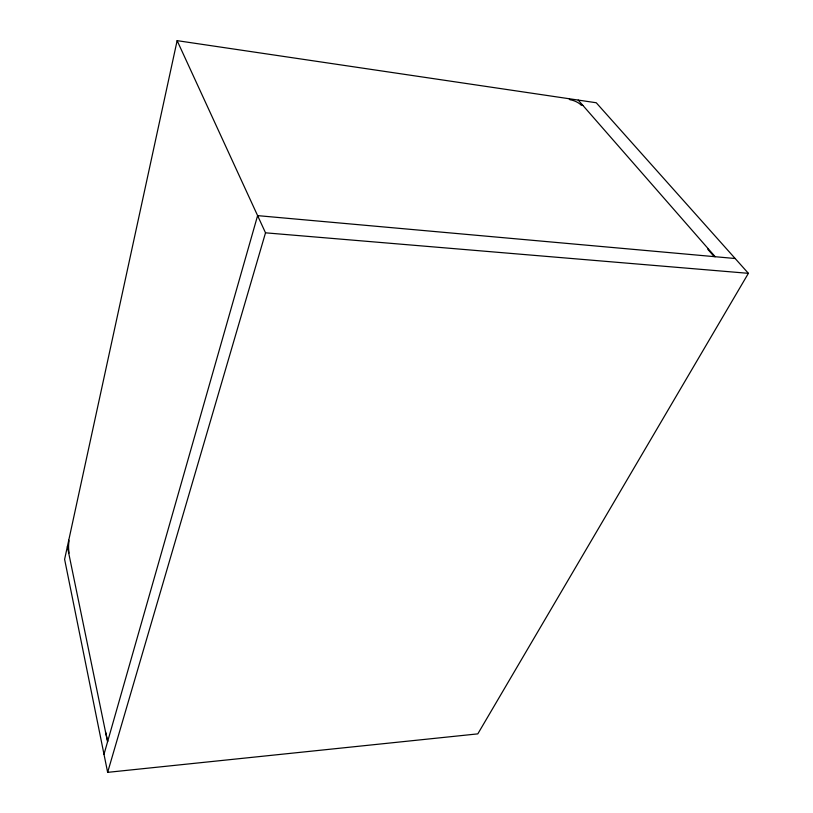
<?xml version="1.0" encoding="UTF-8"?>
<svg xmlns="http://www.w3.org/2000/svg" width="813" height="813" viewBox="0 0 813 813"><rect width="100%" height="100%" fill="white"/><g stroke="black" fill="none" stroke-linecap="round" stroke-linejoin="round"><path stroke-width="1.22" d="M177.132 40.65L64.613 559.314L107.641 772.35L477.81 733.875L748.387 273.331L596.244 102.753L177.132 40.65L265.516 232.823L107.641 772.35M68.79 553.46L69.044 552.281A7.713 1.646 89.5 0 1 69.034 541.417L68.77 540.167M708.011 248.504L707.818 249.327L714.2 256.634M103.993 754.312L257.609 215.628L735.176 258.514M265.516 232.823L748.387 273.331M582.911 105.456L581.234 105.202A9.014 3.211 22.5 0 0 569.954 99.714L569.1 98.729M578.216 100.08L715.206 256.725M105.497 731.791L107.743 741.161M67.377 546.61L107.56 741.802"/></g></svg>
